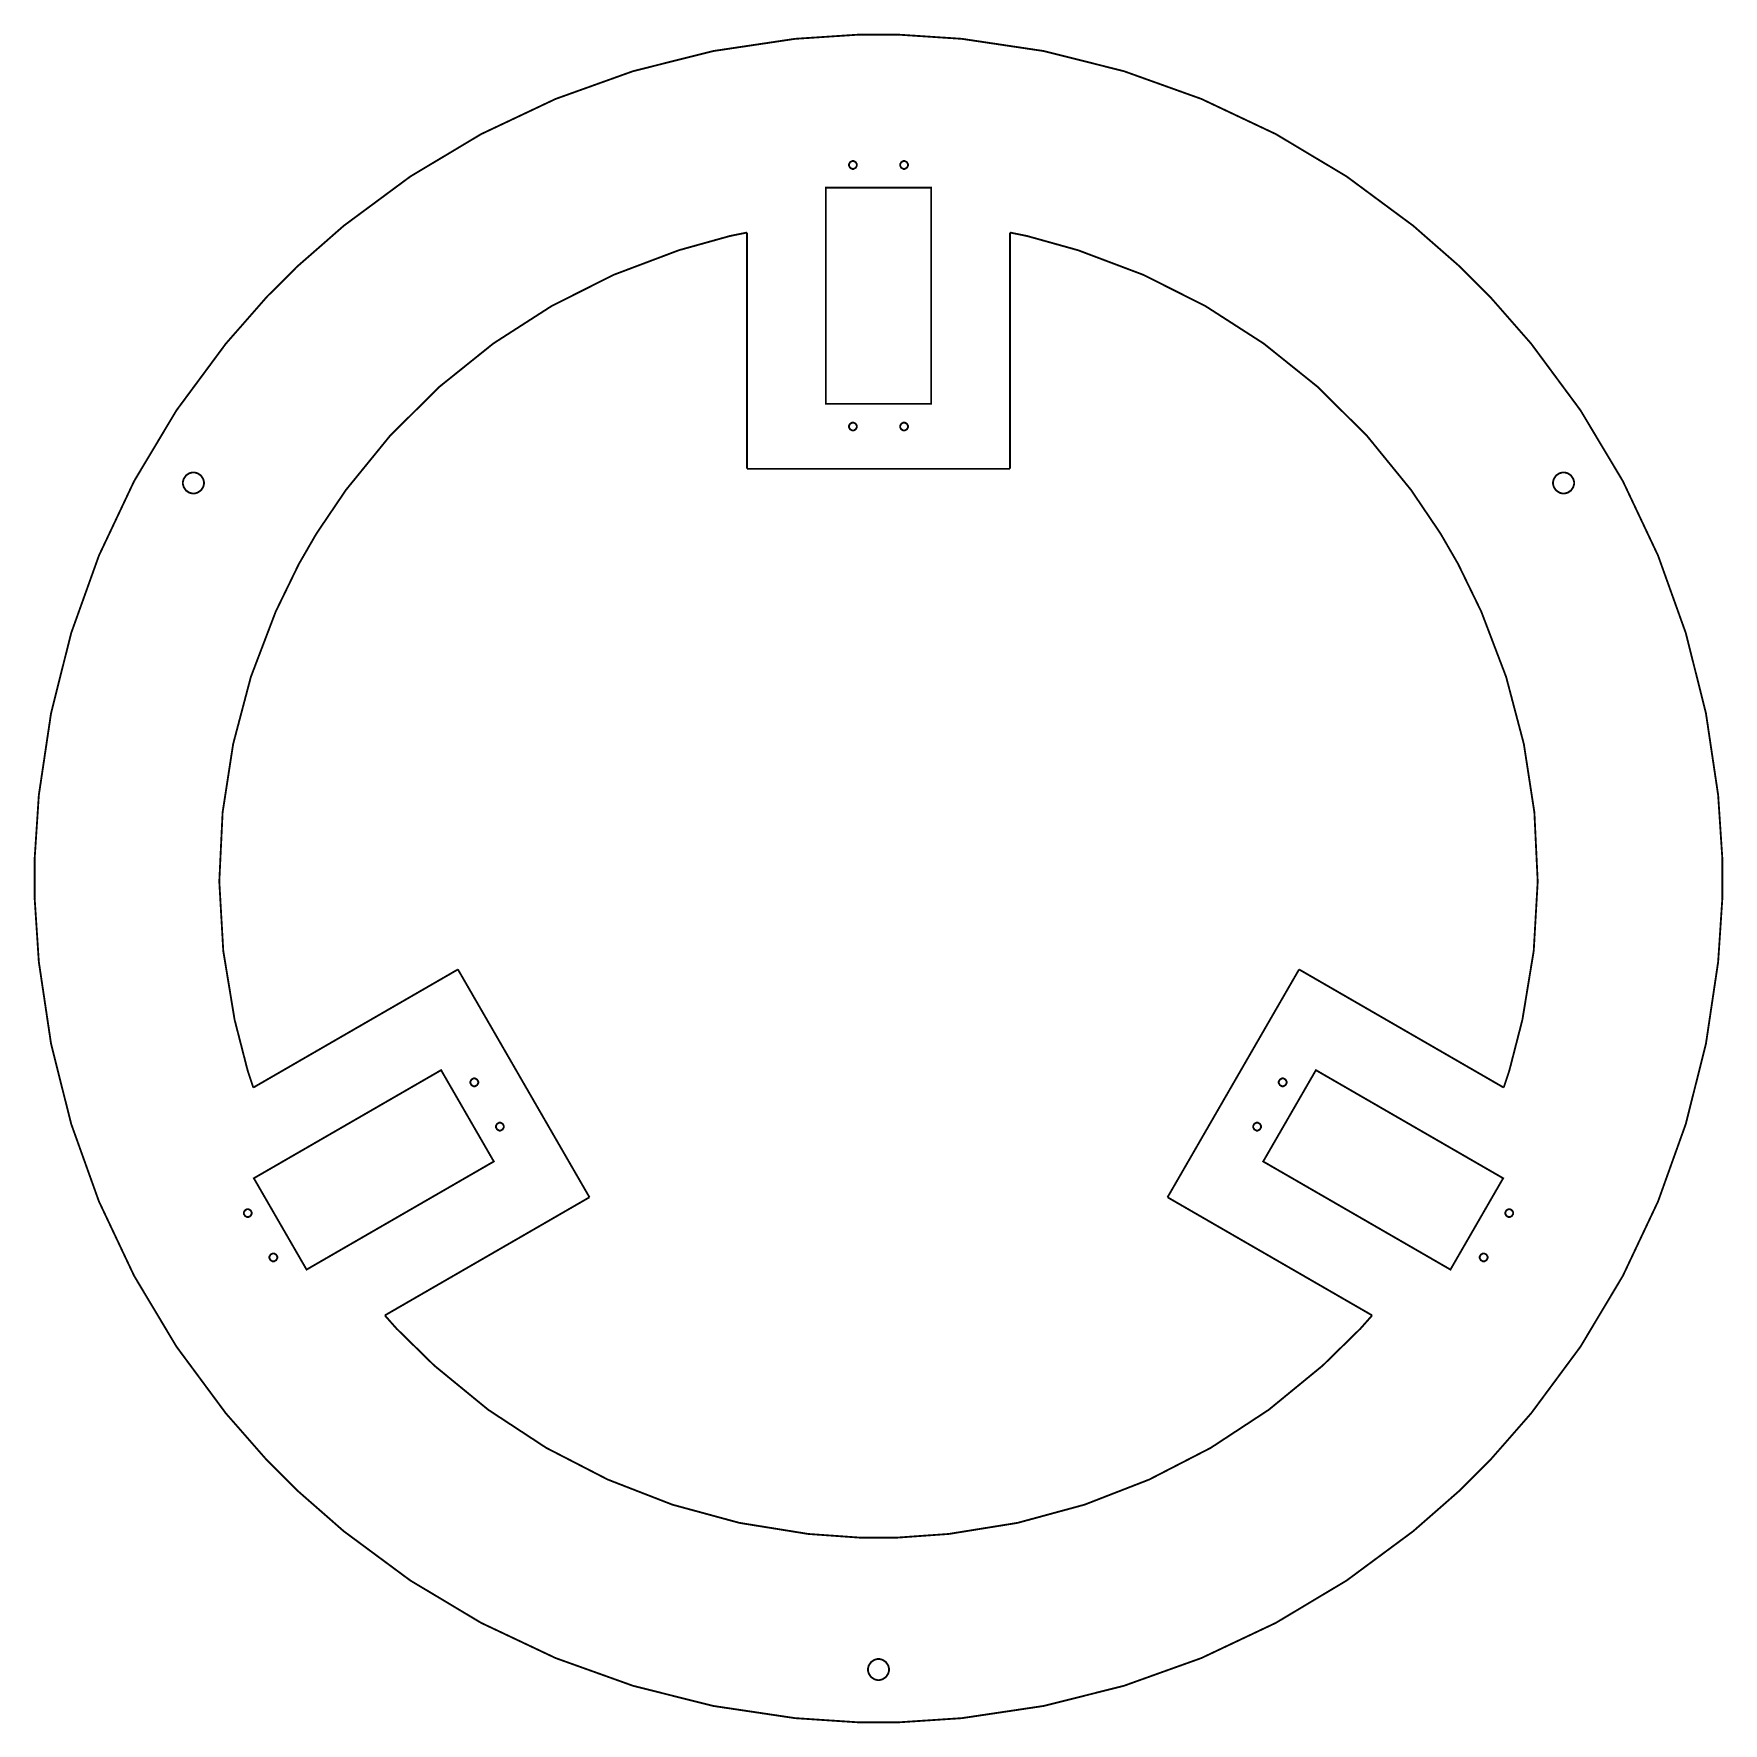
# Model space of a CAD drawing. Extents: x 0.1 to 12.7, y 0.1 to 12.7.
import ezdxf

# ---------------------------------------------------------------- set-up
doc = ezdxf.new("R2010")
doc.units = 0
doc.layers.get('0').update_dxf_attribs({"linetype": 'CONTINUOUS'})

msp = doc.modelspace()

# ---------------------------------------------------------------- linework, layer by layer
at = {"color": 0, "const_width": 0.01378}
for points in [[(12.7244, 6.43593), (12.7244, 6.59158), (12.6935, 7.05854), (12.6022, 7.67057), (12.4521, 8.26796), (12.2449, 8.84657), (11.9823, 9.40218), (11.666, 9.93078), (11.2978, 10.4281), (10.9894, 10.7801), (10.8794, 10.8901), (10.7693, 11.0002), (10.4173, 11.3086), (9.91997, 11.6768), (9.39139, 11.9931), (8.83578, 12.2556), (8.25722, 12.4629), (7.65983, 12.613), (7.04775, 12.7043), (6.58078, 12.7351), (6.42518, 12.7351), (6.26953, 12.7351), (5.80257, 12.7043), (5.19054, 12.613), (4.59315, 12.4629), (4.01454, 12.2556), (3.45893, 11.9931), (2.93033, 11.6768), (2.433, 11.3086), (2.081, 11.0002), (1.97097, 10.8901), (1.86089, 10.7801), (1.55251, 10.4281), (1.1843, 9.93078), (0.868056, 9.40218), (0.605469, 8.84657), (0.398221, 8.26796), (0.248101, 7.67057), (0.156793, 7.05854), (0.125977, 6.59158), (0.125977, 6.43593), (0.125977, 6.28033), (0.156793, 5.81337), (0.248101, 5.20128), (0.398221, 4.60389), (0.605469, 4.02533), (0.868056, 3.46972), (1.1843, 2.94114), (1.55251, 2.44379), (1.86089, 2.09179), (1.97097, 1.98172), (2.081, 1.87169), (2.433, 1.56326), (2.93033, 1.1951), (3.45893, 0.878797), (4.01454, 0.616211), (4.59315, 0.409017), (5.19054, 0.258897), (5.80257, 0.167589), (6.26953, 0.136719), (6.42518, 0.136719), (6.58078, 0.136719), (7.04775, 0.167589), (7.65983, 0.258897), (8.25722, 0.409017), (8.83578, 0.616211), (9.39139, 0.878797), (9.91997, 1.1951), (10.4173, 1.56326), (10.7693, 1.87169), (10.8794, 1.98172), (10.9894, 2.09179), (11.2978, 2.44379), (11.666, 2.94114), (11.9823, 3.46972), (12.2449, 4.02533), (12.4521, 4.60389), (12.6022, 5.20128), (12.6935, 5.81337), (12.7244, 6.28033), (12.7244, 6.43593)], [(6.26378, 11.7627), (6.26378, 11.768), (6.2551, 11.7836), (6.23947, 11.7922), (6.23426, 11.7922), (6.229, 11.7922), (6.21332, 11.7836), (6.20469, 11.768), (6.20469, 11.7627), (6.20469, 11.7575), (6.21332, 11.7419), (6.229, 11.7332), (6.23426, 11.7332), (6.23947, 11.7332), (6.2551, 11.7419), (6.26378, 11.7575), (6.26378, 11.7627)], [(6.64567, 11.7627), (6.64567, 11.768), (6.63699, 11.7836), (6.62136, 11.7922), (6.61615, 11.7922), (6.61089, 11.7922), (6.59521, 11.7836), (6.58658, 11.768), (6.58658, 11.7627), (6.58658, 11.7575), (6.59521, 11.7419), (6.61089, 11.7332), (6.61615, 11.7332), (6.62136, 11.7332), (6.63699, 11.7419), (6.64567, 11.7575), (6.64567, 11.7627)], [(6.03153, 11.5934), (6.8189, 11.5934), (6.8189, 9.97922), (6.03153, 9.97922), (6.03153, 11.5934)], [(6.03153, 11.5934), (6.8189, 11.5934), (6.8189, 9.97922), (6.03153, 9.97922), (6.03153, 11.5934)], [(6.26378, 9.80994), (6.26378, 9.81521), (6.2551, 9.83083), (6.23947, 9.83946), (6.23426, 9.83946), (6.229, 9.83946), (6.21332, 9.83083), (6.20469, 9.81521), (6.20469, 9.80994), (6.20469, 9.80474), (6.21332, 9.78907), (6.229, 9.78039), (6.23426, 9.78039), (6.23947, 9.78039), (6.2551, 9.78907), (6.26378, 9.80474), (6.26378, 9.80994)], [(6.64567, 9.80994), (6.64567, 9.81521), (6.63699, 9.83083), (6.62136, 9.83946), (6.61615, 9.83946), (6.61089, 9.83946), (6.59521, 9.83083), (6.58658, 9.81521), (6.58658, 9.80994), (6.58658, 9.80474), (6.59521, 9.78907), (6.61089, 9.78039), (6.61615, 9.78039), (6.62136, 9.78039), (6.63699, 9.78907), (6.64567, 9.80474), (6.64567, 9.80994)], [(1.3896, 9.38867), (1.3896, 9.39638), (1.38341, 9.41938), (1.36654, 9.44439), (1.34152, 9.46126), (1.31852, 9.46739), (1.31087, 9.46739), (1.30317, 9.46739), (1.28017, 9.46126), (1.25515, 9.44439), (1.23828, 9.41938), (1.23215, 9.39638), (1.23215, 9.38867), (1.23215, 9.38103), (1.23828, 9.35801), (1.25515, 9.33301), (1.28017, 9.31614), (1.30317, 9.30994), (1.31087, 9.30994), (1.31852, 9.30994), (1.34152, 9.31614), (1.36654, 9.33301), (1.38341, 9.35801), (1.3896, 9.38103), (1.3896, 9.38867)], [(11.6183, 9.38867), (11.6183, 9.39638), (11.612, 9.41938), (11.5952, 9.44439), (11.5702, 9.46126), (11.5472, 9.46739), (11.5395, 9.46739), (11.5318, 9.46739), (11.5088, 9.46126), (11.4838, 9.44439), (11.467, 9.41938), (11.4608, 9.39638), (11.4608, 9.38867), (11.4608, 9.38103), (11.467, 9.35801), (11.4838, 9.33301), (11.5088, 9.31614), (11.5318, 9.30994), (11.5395, 9.30994), (11.5472, 9.30994), (11.5702, 9.31614), (11.5952, 9.33301), (11.612, 9.35801), (11.6183, 9.38103), (11.6183, 9.38867)], [(3.15978, 5.00521), (1.76183, 4.19814), (2.15554, 3.51622), (3.55344, 4.32329), (3.15978, 5.00521)], [(3.43728, 4.91428), (3.43728, 4.91954), (3.4286, 4.93517), (3.41292, 4.94379), (3.40771, 4.94379), (3.40246, 4.94379), (3.38683, 4.93517), (3.37819, 4.91954), (3.37819, 4.91428), (3.37819, 4.90907), (3.38683, 4.89344), (3.40246, 4.88476), (3.40771, 4.88476), (3.41292, 4.88476), (3.4286, 4.89344), (3.43728, 4.90907), (3.43728, 4.91428)], [(9.29693, 4.32329), (10.6949, 3.51622), (11.0885, 4.19814), (9.69065, 5.00521), (9.29693, 4.32329)], [(9.47217, 4.91428), (9.47217, 4.91954), (9.46349, 4.93517), (9.44786, 4.94379), (9.44265, 4.94379), (9.43739, 4.94379), (9.42176, 4.93517), (9.41314, 4.91954), (9.41314, 4.91428), (9.41314, 4.90907), (9.42176, 4.89344), (9.43739, 4.88476), (9.44265, 4.88476), (9.44786, 4.88476), (9.46349, 4.89344), (9.47217, 4.90907), (9.47217, 4.91428)], [(3.62819, 4.58356), (3.62819, 4.58882), (3.61951, 4.60444), (3.60389, 4.61307), (3.59868, 4.61307), (3.59343, 4.61307), (3.57781, 4.60444), (3.56917, 4.58882), (3.56917, 4.58356), (3.56917, 4.57835), (3.57781, 4.56272), (3.59343, 4.55404), (3.59868, 4.55404), (3.60389, 4.55404), (3.61951, 4.56272), (3.62819, 4.57835), (3.62819, 4.58356)], [(9.28125, 4.58356), (9.28125, 4.58882), (9.27257, 4.60444), (9.25689, 4.61307), (9.25168, 4.61307), (9.24642, 4.61307), (9.23079, 4.60444), (9.22217, 4.58882), (9.22217, 4.58356), (9.22217, 4.57835), (9.23079, 4.56272), (9.24642, 4.55404), (9.25168, 4.55404), (9.25689, 4.55404), (9.27257, 4.56272), (9.28125, 4.57835), (9.28125, 4.58356)], [(1.74615, 3.93788), (1.74615, 3.94314), (1.73747, 3.95876), (1.72179, 3.96739), (1.71658, 3.96739), (1.71132, 3.96739), (1.69569, 3.95876), (1.68707, 3.94314), (1.68707, 3.93788), (1.68707, 3.93267), (1.69569, 3.91704), (1.71132, 3.90836), (1.71658, 3.90836), (1.72179, 3.90836), (1.73747, 3.91704), (1.74615, 3.93267), (1.74615, 3.93788)], [(11.1633, 3.93788), (11.1633, 3.94314), (11.1546, 3.95876), (11.139, 3.96739), (11.1338, 3.96739), (11.1285, 3.96739), (11.1129, 3.95876), (11.1043, 3.94314), (11.1043, 3.93788), (11.1043, 3.93267), (11.1129, 3.91704), (11.1285, 3.90836), (11.1338, 3.90836), (11.139, 3.90836), (11.1546, 3.91704), (11.1633, 3.93267), (11.1633, 3.93788)], [(1.93707, 3.60715), (1.93707, 3.61242), (1.92839, 3.6281), (1.91276, 3.63672), (1.90756, 3.63672), (1.90229, 3.63672), (1.88667, 3.6281), (1.87804, 3.61242), (1.87804, 3.60715), (1.87804, 3.60194), (1.88667, 3.58632), (1.90229, 3.57764), (1.90756, 3.57764), (1.91276, 3.57764), (1.92839, 3.58632), (1.93707, 3.60194), (1.93707, 3.60715)], [(10.9724, 3.60715), (10.9724, 3.61242), (10.9637, 3.6281), (10.9481, 3.63672), (10.9429, 3.63672), (10.9376, 3.63672), (10.9219, 3.6281), (10.9133, 3.61242), (10.9133, 3.60715), (10.9133, 3.60194), (10.9219, 3.58632), (10.9376, 3.57764), (10.9429, 3.57764), (10.9481, 3.57764), (10.9637, 3.58632), (10.9724, 3.60194), (10.9724, 3.60715)], [(6.50396, 0.530382), (6.50396, 0.538086), (6.49772, 0.561089), (6.48085, 0.5861), (6.45583, 0.602974), (6.43283, 0.609158), (6.42518, 0.609158), (6.41749, 0.609158), (6.39453, 0.602974), (6.36951, 0.5861), (6.35265, 0.561089), (6.34646, 0.538086), (6.34646, 0.530382), (6.34646, 0.522732), (6.35265, 0.499783), (6.36951, 0.474772), (6.39453, 0.4579), (6.41749, 0.45166), (6.42518, 0.45166), (6.43283, 0.45166), (6.45583, 0.4579), (6.48085, 0.474772), (6.49772, 0.499783), (6.50396, 0.522732), (6.50396, 0.530382)]]:
    msp.add_lwpolyline(points, close=True, dxfattribs=at)
at = {"color": 254}
for points in [[(6.26378, 11.7627), (6.26378, 11.768), (6.2551, 11.7836), (6.23947, 11.7922), (6.23426, 11.7922), (6.229, 11.7922), (6.21332, 11.7836), (6.20469, 11.768), (6.20469, 11.7627), (6.20469, 11.7575), (6.21332, 11.7419), (6.229, 11.7332), (6.23426, 11.7332), (6.23947, 11.7332), (6.2551, 11.7419), (6.26378, 11.7575), (6.26378, 11.7627)], [(6.64567, 11.7627), (6.64567, 11.768), (6.63699, 11.7836), (6.62136, 11.7922), (6.61615, 11.7922), (6.61089, 11.7922), (6.59521, 11.7836), (6.58658, 11.768), (6.58658, 11.7627), (6.58658, 11.7575), (6.59521, 11.7419), (6.61089, 11.7332), (6.61615, 11.7332), (6.62136, 11.7332), (6.63699, 11.7419), (6.64567, 11.7575), (6.64567, 11.7627)], [(6.03153, 11.5934), (6.8189, 11.5934), (6.8189, 9.97922), (6.03153, 9.97922), (6.03153, 11.5934)], [(6.03153, 11.5934), (6.8189, 11.5934), (6.8189, 9.97922), (6.03153, 9.97922), (6.03153, 11.5934)], [(6.26378, 9.80994), (6.26378, 9.81521), (6.2551, 9.83083), (6.23947, 9.83946), (6.23426, 9.83946), (6.229, 9.83946), (6.21332, 9.83083), (6.20469, 9.81521), (6.20469, 9.80994), (6.20469, 9.80474), (6.21332, 9.78907), (6.229, 9.78039), (6.23426, 9.78039), (6.23947, 9.78039), (6.2551, 9.78907), (6.26378, 9.80474), (6.26378, 9.80994)], [(6.64567, 9.80994), (6.64567, 9.81521), (6.63699, 9.83083), (6.62136, 9.83946), (6.61615, 9.83946), (6.61089, 9.83946), (6.59521, 9.83083), (6.58658, 9.81521), (6.58658, 9.80994), (6.58658, 9.80474), (6.59521, 9.78907), (6.61089, 9.78039), (6.61615, 9.78039), (6.62136, 9.78039), (6.63699, 9.78907), (6.64567, 9.80474), (6.64567, 9.80994)], [(1.3896, 9.38867), (1.3896, 9.39638), (1.38341, 9.41938), (1.36654, 9.44439), (1.34152, 9.46126), (1.31852, 9.46739), (1.31087, 9.46739), (1.30317, 9.46739), (1.28017, 9.46126), (1.25515, 9.44439), (1.23828, 9.41938), (1.23215, 9.39638), (1.23215, 9.38867), (1.23215, 9.38103), (1.23828, 9.35801), (1.25515, 9.33301), (1.28017, 9.31614), (1.30317, 9.30994), (1.31087, 9.30994), (1.31852, 9.30994), (1.34152, 9.31614), (1.36654, 9.33301), (1.38341, 9.35801), (1.3896, 9.38103), (1.3896, 9.38867)], [(11.6183, 9.38867), (11.6183, 9.39638), (11.612, 9.41938), (11.5952, 9.44439), (11.5702, 9.46126), (11.5472, 9.46739), (11.5395, 9.46739), (11.5318, 9.46739), (11.5088, 9.46126), (11.4838, 9.44439), (11.467, 9.41938), (11.4608, 9.39638), (11.4608, 9.38867), (11.4608, 9.38103), (11.467, 9.35801), (11.4838, 9.33301), (11.5088, 9.31614), (11.5318, 9.30994), (11.5395, 9.30994), (11.5472, 9.30994), (11.5702, 9.31614), (11.5952, 9.33301), (11.612, 9.35801), (11.6183, 9.38103), (11.6183, 9.38867)], [(3.15978, 5.00521), (1.76183, 4.19814), (2.15554, 3.51622), (3.55344, 4.32329), (3.15978, 5.00521)], [(3.43728, 4.91428), (3.43728, 4.91954), (3.4286, 4.93517), (3.41292, 4.94379), (3.40771, 4.94379), (3.40246, 4.94379), (3.38683, 4.93517), (3.37819, 4.91954), (3.37819, 4.91428), (3.37819, 4.90907), (3.38683, 4.89344), (3.40246, 4.88476), (3.40771, 4.88476), (3.41292, 4.88476), (3.4286, 4.89344), (3.43728, 4.90907), (3.43728, 4.91428)], [(9.29693, 4.32329), (10.6949, 3.51622), (11.0885, 4.19814), (9.69065, 5.00521), (9.29693, 4.32329)], [(9.47217, 4.91428), (9.47217, 4.91954), (9.46349, 4.93517), (9.44786, 4.94379), (9.44265, 4.94379), (9.43739, 4.94379), (9.42176, 4.93517), (9.41314, 4.91954), (9.41314, 4.91428), (9.41314, 4.90907), (9.42176, 4.89344), (9.43739, 4.88476), (9.44265, 4.88476), (9.44786, 4.88476), (9.46349, 4.89344), (9.47217, 4.90907), (9.47217, 4.91428)], [(3.62819, 4.58356), (3.62819, 4.58882), (3.61951, 4.60444), (3.60389, 4.61307), (3.59868, 4.61307), (3.59343, 4.61307), (3.57781, 4.60444), (3.56917, 4.58882), (3.56917, 4.58356), (3.56917, 4.57835), (3.57781, 4.56272), (3.59343, 4.55404), (3.59868, 4.55404), (3.60389, 4.55404), (3.61951, 4.56272), (3.62819, 4.57835), (3.62819, 4.58356)], [(9.28125, 4.58356), (9.28125, 4.58882), (9.27257, 4.60444), (9.25689, 4.61307), (9.25168, 4.61307), (9.24642, 4.61307), (9.23079, 4.60444), (9.22217, 4.58882), (9.22217, 4.58356), (9.22217, 4.57835), (9.23079, 4.56272), (9.24642, 4.55404), (9.25168, 4.55404), (9.25689, 4.55404), (9.27257, 4.56272), (9.28125, 4.57835), (9.28125, 4.58356)], [(1.74615, 3.93788), (1.74615, 3.94314), (1.73747, 3.95876), (1.72179, 3.96739), (1.71658, 3.96739), (1.71132, 3.96739), (1.69569, 3.95876), (1.68707, 3.94314), (1.68707, 3.93788), (1.68707, 3.93267), (1.69569, 3.91704), (1.71132, 3.90836), (1.71658, 3.90836), (1.72179, 3.90836), (1.73747, 3.91704), (1.74615, 3.93267), (1.74615, 3.93788)], [(11.1633, 3.93788), (11.1633, 3.94314), (11.1546, 3.95876), (11.139, 3.96739), (11.1338, 3.96739), (11.1285, 3.96739), (11.1129, 3.95876), (11.1043, 3.94314), (11.1043, 3.93788), (11.1043, 3.93267), (11.1129, 3.91704), (11.1285, 3.90836), (11.1338, 3.90836), (11.139, 3.90836), (11.1546, 3.91704), (11.1633, 3.93267), (11.1633, 3.93788)], [(1.93707, 3.60715), (1.93707, 3.61242), (1.92839, 3.6281), (1.91276, 3.63672), (1.90756, 3.63672), (1.90229, 3.63672), (1.88667, 3.6281), (1.87804, 3.61242), (1.87804, 3.60715), (1.87804, 3.60194), (1.88667, 3.58632), (1.90229, 3.57764), (1.90756, 3.57764), (1.91276, 3.57764), (1.92839, 3.58632), (1.93707, 3.60194), (1.93707, 3.60715)], [(10.9724, 3.60715), (10.9724, 3.61242), (10.9637, 3.6281), (10.9481, 3.63672), (10.9429, 3.63672), (10.9376, 3.63672), (10.9219, 3.6281), (10.9133, 3.61242), (10.9133, 3.60715), (10.9133, 3.60194), (10.9219, 3.58632), (10.9376, 3.57764), (10.9429, 3.57764), (10.9481, 3.57764), (10.9637, 3.58632), (10.9724, 3.60194), (10.9724, 3.60715)], [(6.50396, 0.530382), (6.50396, 0.538086), (6.49772, 0.561089), (6.48085, 0.5861), (6.45583, 0.602974), (6.43283, 0.609158), (6.42518, 0.609158), (6.41749, 0.609158), (6.39453, 0.602974), (6.36951, 0.5861), (6.35265, 0.561089), (6.34646, 0.538086), (6.34646, 0.530382), (6.34646, 0.522732), (6.35265, 0.499783), (6.36951, 0.474772), (6.39453, 0.4579), (6.41749, 0.45166), (6.42518, 0.45166), (6.43283, 0.45166), (6.45583, 0.4579), (6.48085, 0.474772), (6.49772, 0.499783), (6.50396, 0.522732), (6.50396, 0.530382)]]:
    msp.add_lwpolyline(points, close=True, dxfattribs=at)
at = {"color": 0, "const_width": 0.01378}
for points in [[(5.44319, 11.2582), (5.31467, 11.232), (4.93463, 11.1261), (4.44715, 10.9422), (3.98426, 10.7092), (3.54958, 10.4297), (3.14654, 10.1061), (2.77881, 9.741), (2.44982, 9.33697), (2.22879, 9.01014), (2.16325, 8.89654), (2.09765, 8.78299), (1.92512, 8.42817), (1.73975, 7.94125), (1.60747, 7.44021), (1.52869, 6.92942), (1.50396, 6.41314), (1.53364, 5.89578), (1.61817, 5.38167), (1.71636, 4.99957), (1.75797, 4.87517)], [(5.44319, 11.2582), (5.44319, 9.49447)], [(11.0924, 4.87522), (11.134, 4.99962), (11.2322, 5.38172), (11.3167, 5.89578), (11.3464, 6.41314), (11.3216, 6.92942), (11.2429, 7.44021), (11.1106, 7.94125), (10.9252, 8.42817), (10.7527, 8.78299), (10.6871, 8.89654), (10.6215, 9.01014), (10.4005, 9.33697), (10.0715, 9.74094), (9.70378, 10.1061), (9.30078, 10.4296), (8.86604, 10.7092), (8.40315, 10.9422), (7.91569, 11.126), (7.53569, 11.232), (7.40717, 11.2582)], [(7.40717, 11.2582), (7.40717, 9.49447)], [(5.44319, 9.49447), (7.40717, 9.49447)], [(1.75797, 4.87522), (3.28543, 5.75706)], [(4.26742, 4.05621), (3.28543, 5.75706)], [(9.565, 5.75706), (8.58301, 4.05621)], [(11.0924, 4.87522), (9.565, 5.75706)], [(2.73996, 3.17437), (4.26742, 4.05621)], [(10.1105, 3.17437), (8.58301, 4.05621)], [(2.73996, 3.17437), (2.82688, 3.07617), (3.10867, 2.80007), (3.51161, 2.46978), (3.94482, 2.18544), (4.40429, 1.94874), (4.88607, 1.76156), (5.38612, 1.6256), (5.90044, 1.54269), (6.294, 1.51465), (6.42518, 1.51465), (6.55632, 1.51465), (6.94987, 1.54269), (7.46419, 1.6256), (7.96431, 1.76156), (8.44601, 1.94874), (8.90554, 2.18544), (9.33876, 2.46978), (9.74169, 2.80007), (10.0235, 3.07617), (10.1105, 3.17437)]]:
    msp.add_lwpolyline(points, dxfattribs=at)

doc.saveas('drawing.dxf')
